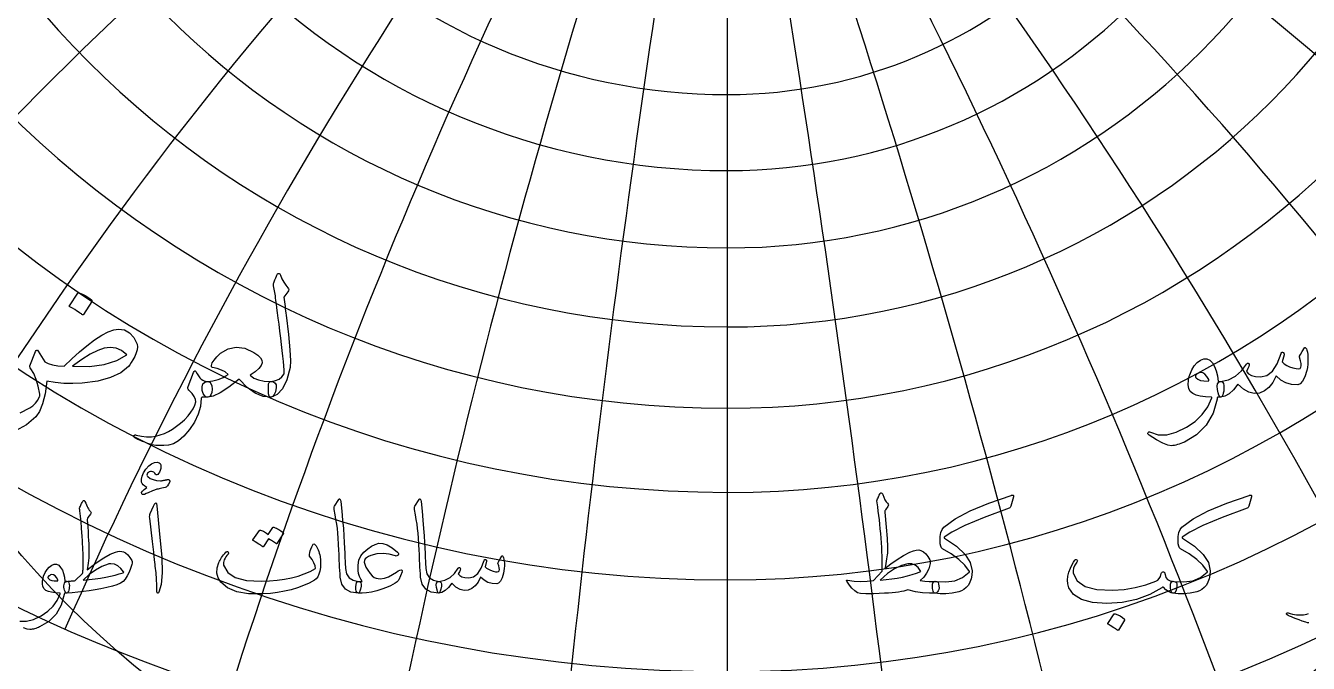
# Model space of a CAD drawing. Header units: millimetres. Extents: x -68 to 68, y -68 to 70.
# Drawn here: x -21.59 to 17.86, y -22.09 to -2.49 of the extents above; entities that cross this region are included whole.
import ezdxf

# ---------------------------------------------------------------- set-up
doc = ezdxf.new("R2010")
doc.units = ezdxf.units.MM
for name, color, linetype in [('ENGRAVE', 7, 'Continuous'), ('ENGRAVE_FINE', 8, 'Continuous'), ('TEXT', 5, 'Continuous')]:
    doc.layers.add(name, color=color, linetype=linetype)

msp = doc.modelspace()

# ---------------------------------------------------------------- linework, layer by layer
at = {"layer": 'ENGRAVE'}
msp.add_lwpolyline([(0, -67), (0, 67)], dxfattribs=at)
msp.add_lwpolyline([(0, -67), (0, 67)], dxfattribs=at)
for radius in [67, 43.8575, 28.7086]:
    msp.add_circle((0, 0), radius, dxfattribs=at)
for centre, radius, start, end in [((0, 22.5941), 44.9406, 105.29443, 270), ((0, 19.5266), 48.008, 270, 74.07838), ((0, 20.419), 39.9456, 90, 270), ((0, 17.5218), 42.8429, 270, 90), ((0, 18.6621), 35.4974, 90, 270), ((0, 15.9065), 38.253, 270, 90), ((5.4433, 20.3146), 48.6394, 269.13847, 40.24515), ((0, 25.3211), 50.6423, 149.97726, 270), ((0, 17.2293), 31.4794, 90, 270), ((0, 14.591), 34.1176, 270, 90), ((0, 16.053), 27.8045, 90, 270), ((0, 13.5111), 30.3464, 270, 90), ((0, 15.0836), 24.4058, 90, 270), ((0, 12.6196), 26.8698, 270, 90), ((0, 14.2844), 21.2307, 90, 270), ((0, 11.8818), 23.6333, 270, 90), ((0, 13.6274), 18.237, 90, 270), ((0, 11.2711), 20.5933, 270, 90), ((-7.5628, 28.2249), 52.7003, 178.82754, 260.69895), ((0, 10.7675), 17.7139, 270, 90), ((0, 10.3558), 14.9654, 270, 90), ((12.0756, 20.9155), 50.0675, 260.45783, 5.34318), ((-17.6962, 30.6508), 56.357, 209.13438, 274.6315), ((21.3597, 21.3597), 53.2536, 249.64412, 328.30813)]:
    msp.add_arc(centre, radius, start, end, dxfattribs=at)
at = {"layer": 'ENGRAVE_FINE'}
for centre, radius, start, end in [((15.4665, -75.9634), 89.0681, 100, 128.303856), ((15.4665, -75.9634), 89.0681, 100, 128.303856), ((31.9256, -75.9634), 93.3443, 110, 135.976479), ((31.9256, -75.9634), 93.3443, 110, 135.976479), ((50.6423, -75.9634), 101.2845, 120, 143.130102), ((50.6423, -75.9634), 101.2845, 120, 143.130102), ((73.6016, -75.9634), 114.5038, 130, 149.86387), ((73.6016, -75.9634), 114.5038, 130, 149.86387), ((104.5346, -75.9634), 136.4603, 140, 156.265262), ((104.5346, -75.9634), 136.4603, 140, 156.265262), ((151.9268, -75.9634), 175.43, 150, 162.412046), ((151.9268, -75.9634), 175.43, 150, 162.412046), ((240.9949, -75.9634), 256.4614, 160, 168.374352), ((240.9949, -75.9634), 256.4614, 160, 168.374352), ((497.4564, -75.9634), 505.1304, 170, 174.216712), ((497.4564, -75.9634), 505.1304, 170, 174.216712), ((-611.5215, -98.5055), 620.9552, 6.5036194, 10), ((-296.2543, -98.5055), 315.2672, 13.064756, 20), ((-186.7631, -98.5055), 215.6555, 19.742202, 30), ((-128.5041, -98.5055), 167.7502, 26.597292, 40), ((-90.4782, -98.5055), 140.7591, 33.695116, 50), ((-62.2544, -98.5055), 124.5087, 41.105625, 60), ((-39.2461, -98.5055), 114.7479, 48.904494, 70), ((-19.0129, -98.5055), 109.4912, 57.173494, 80), ((-19.0129, -98.5055), 109.4912, 57.173494, 80), ((-39.2461, -98.5055), 114.7479, 48.904494, 70), ((-62.2544, -98.5055), 124.5087, 41.105625, 60), ((-90.4782, -98.5055), 140.7591, 33.695116, 50), ((-128.5041, -98.5055), 167.7502, 26.597292, 40), ((-186.7631, -98.5055), 215.6555, 19.742202, 30), ((-296.2543, -98.5055), 315.2672, 13.064756, 20), ((-611.5215, -98.5055), 620.9552, 6.5036194, 10)]:
    msp.add_arc(centre, radius, start, end, dxfattribs=at)
at = {"layer": 'TEXT'}
for points in [[(-13.9611, -10.396), (-13.9252, -10.3092), (-13.8973, -10.2403), (-13.8773, -10.1894), (-13.8653, -10.1565), (-13.856, -10.1355), (-13.844, -10.1205), (-13.8294, -10.1116), (-13.8121, -10.1086), (-13.7925, -10.1119), (-13.7762, -10.1219), (-13.7632, -10.1385), (-13.7535, -10.1618), (-13.7093, -10.2759), (-13.6564, -10.3787), (-13.5949, -10.4702), (-13.5247, -10.5503), (-13.5051, -10.576), (-13.4994, -10.6049), (-13.5077, -10.6372), (-13.53, -10.6728), (-13.6471, -10.8378), (-13.6391, -10.9116), (-13.6311, -10.9841), (-13.6231, -11.0553), (-13.6152, -11.1252), (-13.6072, -11.1937), (-13.5992, -11.2609), (-13.5912, -11.3268), (-13.5832, -11.3913), (-13.5097, -11.9888), (-13.4648, -12.4558), (-13.4485, -12.7925), (-13.4608, -12.9987), (-13.5613, -13.373), (-13.6923, -13.6494), (-13.854, -13.8281), (-14.0463, -13.9089), (-14.0516, -13.9089), (-14.0569, -13.9089), (-14.0623, -13.9089), (-14.0676, -13.9089), (-14.0992, -13.879), (-14.1195, -13.8104), (-14.1285, -13.7033), (-14.1261, -13.5576), (-14.1211, -13.5037), (-14.1062, -13.4645), (-14.0812, -13.4398), (-14.0463, -13.4299), (-13.9112, -13.4029), (-13.7988, -13.354), (-13.709, -13.2832), (-13.6418, -13.1903), (-13.6463, -13.0789), (-13.6544, -12.9522), (-13.6662, -12.8101), (-13.6817, -12.6528), (-13.7005, -12.4808), (-13.7223, -12.2948), (-13.7471, -12.0949), (-13.7748, -11.881), (-13.8005, -11.6707), (-13.8241, -11.4818), (-13.8457, -11.3141), (-13.8653, -11.1678), (-13.8823, -11.0427), (-13.8959, -10.9389), (-13.9062, -10.8564), (-13.9132, -10.7952), (-13.9665, -10.4918), (-13.9681, -10.4619), (-13.9678, -10.4359), (-13.9655, -10.414), (-13.9611, -10.396)], [(-19.9863, -10.71), (-19.9796, -10.7034), (-19.9703, -10.6994), (-19.9583, -10.698), (-19.9437, -10.6994), (-19.8403, -10.7413), (-19.7428, -10.7925), (-19.6513, -10.8531), (-19.5658, -10.9229), (-19.5575, -10.9336), (-19.5538, -10.9442), (-19.5548, -10.9549), (-19.5605, -10.9655), (-19.8106, -11.37), (-19.82, -11.3797), (-19.8319, -11.382), (-19.8466, -11.377), (-19.8639, -11.3647), (-19.8788, -11.3541), (-19.9025, -11.3381), (-19.9347, -11.3168), (-19.9756, -11.2902), (-20.0259, -11.2582), (-20.0861, -11.221), (-20.1563, -11.1784), (-20.2365, -11.1305), (-20.2471, -11.1225), (-20.2524, -11.1145), (-20.2524, -11.1066), (-20.2471, -11.0986)], [(-18.48, -12.6049), (-18.6433, -12.4804), (-18.814, -12.4053), (-18.992, -12.3793), (-19.1773, -12.4026), (-19.3782, -12.4735), (-19.6084, -12.5902), (-19.8679, -12.7529), (-20.1566, -12.9615), (-19.6307, -12.9631), (-19.1759, -12.9043), (-18.7924, -12.7848), (-18.48, -12.6049)], [(-14.0463, -13.4299), (-13.9684, -13.4415), (-13.9159, -13.4764), (-13.8886, -13.5346), (-13.8866, -13.6161), (-13.9126, -13.7422), (-13.9478, -13.833), (-13.9924, -13.8886), (-14.0463, -13.9089), (-14.2915, -13.8866), (-14.5373, -13.7878), (-14.7838, -13.6125), (-15.031, -13.3607), (-15.3427, -13.6025), (-15.6071, -13.7745), (-15.8244, -13.8766), (-15.9944, -13.9089), (-16.0506, -13.8963), (-16.0968, -13.8583), (-16.1331, -13.7951), (-16.1594, -13.7066), (-16.167, -13.5895), (-16.1421, -13.5044), (-16.0845, -13.4511), (-15.9944, -13.4299), (-15.9124, -13.4219), (-15.8314, -13.4086), (-15.7513, -13.3899), (-15.6723, -13.366), (-15.5943, -13.3364), (-15.5173, -13.3008), (-15.4413, -13.2592), (-15.3663, -13.2116), (-15.4584, -13.1365), (-15.5699, -13.0759), (-15.7006, -13.03), (-15.8506, -12.9987), (-15.8643, -12.9931), (-15.8733, -12.9814), (-15.8776, -12.9638), (-15.8773, -12.9402), (-15.852, -12.8587), (-15.7974, -12.7685), (-15.7136, -12.6697), (-15.6005, -12.5623), (-15.3646, -12.4209), (-15.1148, -12.3693), (-14.851, -12.4076), (-14.5732, -12.5357), (-14.4555, -12.6175), (-14.3736, -12.698), (-14.3277, -12.7772), (-14.3177, -12.855), (-14.347, -12.9389), (-14.4189, -13.0307), (-14.5333, -13.1305), (-14.6903, -13.2382), (-14.5782, -13.3221), (-14.4335, -13.382), (-14.2562, -13.4179), (-14.0463, -13.4299)], [(17.7428, -12.392), (17.7545, -12.384), (17.7681, -12.3866), (17.7837, -12.3999), (17.8014, -12.4239), (17.8203, -12.4645), (17.8346, -12.5224), (17.8443, -12.5975), (17.8493, -12.69), (17.8509, -12.7951), (17.8453, -12.8976), (17.8323, -12.9974), (17.812, -13.0945), (17.7528, -13.2835), (17.6869, -13.4192), (17.6144, -13.5017), (17.5352, -13.531), (17.348, -13.52), (17.1746, -13.4711), (17.0153, -13.3843), (16.8699, -13.2595), (16.7701, -13.4561), (16.6517, -13.6095), (16.5146, -13.7196), (16.359, -13.7865), (16.1956, -13.8011), (16.0303, -13.7599), (15.863, -13.6627), (15.6936, -13.5097), (15.5566, -13.6843), (15.4222, -13.8091), (15.2904, -13.8839), (15.1614, -13.9089), (15.1354, -13.8943), (15.1108, -13.8503), (15.0875, -13.7772), (15.0656, -13.6747), (15.0576, -13.5736), (15.0709, -13.4991), (15.1055, -13.4511), (15.1614, -13.4299), (15.4069, -13.3743), (15.6218, -13.2662), (15.8061, -13.1055), (15.9598, -12.8923), (15.9681, -12.8806), (15.9771, -12.8723), (15.9867, -12.8673), (15.997, -12.8657), (16.0097, -12.867), (16.021, -12.871), (16.0309, -12.8776), (16.0396, -12.887), (16.0446, -12.9156), (16.0329, -12.9641), (16.0047, -13.0327), (15.9598, -13.1211), (16.0186, -13.1893), (16.1101, -13.2396), (16.2342, -13.2718), (16.3909, -13.2861), (16.5862, -13.2452), (16.7568, -13.1118), (16.9029, -12.886), (17.0243, -12.5676), (17.0303, -12.5513), (17.0376, -12.5397), (17.0462, -12.5327), (17.0562, -12.5303), (17.0712, -12.5317), (17.0842, -12.5357), (17.0951, -12.5423), (17.1041, -12.5516), (17.1108, -12.5649), (17.1148, -12.5782), (17.1161, -12.5916), (17.1148, -12.6049), (17.0615, -12.8284), (17.1237, -12.8836), (17.1986, -12.9322), (17.2861, -12.9741), (17.3862, -13.0094), (17.4837, -13.0323), (17.5579, -13.0373), (17.6088, -13.0243), (17.6364, -12.9934), (17.6454, -12.9462), (17.6404, -12.879), (17.6214, -12.7918), (17.5885, -12.6847), (17.5941, -12.6544), (17.6217, -12.5955), (17.6713, -12.5081), (17.7428, -12.392)], [(15.0549, -13.9674), (14.9302, -14.4056), (14.7209, -14.7725), (14.4272, -15.0682), (14.049, -15.2928), (13.9961, -15.3156), (13.9438, -15.336), (13.8923, -15.3541), (13.8414, -15.3699), (13.7915, -15.3831), (13.7429, -15.3932), (13.6957, -15.4004), (13.6498, -15.4045), (13.5353, -15.3882), (13.3836, -15.3287), (13.1947, -15.2259), (12.9685, -15.0799), (12.9442, -15.0589), (12.9299, -15.0386), (12.9256, -15.019), (12.9312, -15), (12.9439, -14.9854), (12.9605, -14.9787), (12.9811, -14.9801), (13.0057, -14.9894), (13.2409, -15.0656), (13.5047, -15.0652), (13.7971, -14.9884), (14.1181, -14.835), (14.3803, -14.657), (14.5972, -14.4478), (14.7688, -14.2073), (14.8952, -13.9355), (14.8942, -13.9259), (14.8912, -13.9182), (14.8863, -13.9126), (14.8793, -13.9089), (14.696, -13.8982), (14.54, -13.877), (14.4112, -13.845), (14.3098, -13.8024), (14.2312, -13.7366), (14.182, -13.6454), (14.1621, -13.529), (14.1714, -13.3873), (14.1744, -13.3685), (14.178, -13.3494), (14.1823, -13.3299), (14.1873, -13.3101), (14.193, -13.2896), (14.1993, -13.2682), (14.2063, -13.2457), (14.214, -13.2223), (14.2765, -13.0703), (14.3523, -12.9442), (14.4415, -12.844), (14.544, -12.7699), (14.6487, -12.7293), (14.7449, -12.7299), (14.8324, -12.7719), (14.9112, -12.855), (14.9801, -12.9708), (15.0323, -13.1052), (15.0679, -13.2582), (15.0869, -13.4299), (15.0973, -13.4297), (15.1075, -13.4292), (15.1173, -13.4284), (15.1268, -13.4272), (15.1363, -13.426), (15.1461, -13.4252), (15.1562, -13.4247), (15.1667, -13.4245), (15.2026, -13.4322), (15.2306, -13.4551), (15.2505, -13.4934), (15.2625, -13.547), (15.2675, -13.6058), (15.2665, -13.6654), (15.2595, -13.7256), (15.2465, -13.7865), (15.2296, -13.84), (15.2106, -13.8783), (15.1896, -13.9012), (15.1667, -13.9089), (15.0656, -13.9089), (15.0649, -13.9185), (15.0629, -13.9315), (15.0596, -13.9478), (15.0549, -13.9674)], [(-16.5958, -13.5789), (-16.4308, -13.1531), (-16.4125, -13.1192), (-16.3949, -13.1025), (-16.3779, -13.1032), (-16.3616, -13.1211), (-16.317, -13.1957), (-16.2738, -13.2595), (-16.2319, -13.3128), (-16.1913, -13.3553), (-16.1467, -13.3879), (-16.0981, -13.4112), (-16.0456, -13.4252), (-15.989, -13.4299), (-15.9331, -13.4445), (-15.8932, -13.4884), (-15.8693, -13.5616), (-15.8613, -13.6641), (-15.8693, -13.7672), (-15.8932, -13.8424), (-15.9331, -13.8896), (-15.989, -13.9089), (-16.0319, -13.9109), (-16.0755, -13.9116), (-16.1198, -13.9109), (-16.1647, -13.9089), (-16.1723, -13.9109), (-16.1793, -13.9169), (-16.1856, -13.9269), (-16.1913, -13.9408), (-16.2199, -14.1927), (-16.2898, -14.4372), (-16.4009, -14.6743), (-16.5532, -14.9042), (-16.7232, -15.1041), (-16.8872, -15.2515), (-17.0452, -15.3463), (-17.1973, -15.3886), (-17.3403, -15.3995), (-17.4714, -15.4005), (-17.5905, -15.3916), (-17.6976, -15.3726), (-17.75, -15.358), (-17.806, -15.3407), (-17.8657, -15.3207), (-17.9291, -15.2981), (-17.9958, -15.2721), (-18.0655, -15.2422), (-18.1382, -15.2083), (-18.2139, -15.1703), (-18.2328, -15.1617), (-18.2471, -15.1517), (-18.2568, -15.1404), (-18.2618, -15.1278), (-18.2651, -15.1108), (-18.2644, -15.0972), (-18.2598, -15.0868), (-18.2511, -15.0799), (-18.2398, -15.0735), (-18.2272, -15.0705), (-18.2132, -15.0709), (-18.1979, -15.0745), (-18.0302, -15.1085), (-17.8732, -15.1251), (-17.7269, -15.1244), (-17.5911, -15.1065), (-17.4569, -15.071), (-17.3257, -15.0233), (-17.1974, -14.9633), (-17.0722, -14.8909), (-16.9496, -14.8066), (-16.8293, -14.7106), (-16.7114, -14.603), (-16.5958, -14.4837), (-16.509, -14.375), (-16.4401, -14.2668), (-16.3892, -14.1594), (-16.3563, -14.0526), (-16.3659, -13.9781), (-16.4055, -13.8929), (-16.4751, -13.7971), (-16.5745, -13.6907), (-16.5918, -13.6677), (-16.6011, -13.6414), (-16.6025, -13.6118), (-16.5958, -13.5789)], [(14.7994, -13.3713), (14.7435, -13.2738), (14.6823, -13.205), (14.6158, -13.1647), (14.544, -13.1531), (14.501, -13.1644), (14.4628, -13.1824), (14.4292, -13.207), (14.4002, -13.2382), (14.3909, -13.2549), (14.3896, -13.2728), (14.3962, -13.2921), (14.4109, -13.3128), (14.4658, -13.361), (14.5453, -13.3939), (14.6494, -13.4116), (14.7781, -13.4139), (14.7915, -13.4112), (14.7994, -13.4032), (14.8021, -13.3899), (14.7994, -13.3713)], [(-17.2997, -16.6899), (-17.3517, -16.6997), (-17.4, -16.7089), (-17.4446, -16.7176), (-17.4853, -16.7259), (-17.5221, -16.7339), (-17.5547, -16.7418), (-17.583, -16.7498), (-17.6071, -16.7578), (-17.6315, -16.7669), (-17.661, -16.7783), (-17.6954, -16.7919), (-17.7348, -16.8077), (-17.7792, -16.826), (-17.8286, -16.8471), (-17.883, -16.8709), (-17.9424, -16.8975), (-17.9666, -16.9055), (-17.9873, -16.9055), (-18.0045, -16.8975), (-18.0183, -16.8816), (-18.0265, -16.8424), (-18.0033, -16.7967), (-17.9487, -16.7446), (-17.8626, -16.6859), (-17.9284, -16.6485), (-17.9783, -16.6081), (-18.0123, -16.5647), (-18.0302, -16.5183), (-18.0337, -16.4307), (-18.0123, -16.3357), (-17.9659, -16.2331), (-17.8945, -16.1231), (-17.8094, -16.0245), (-17.7219, -15.9564), (-17.6318, -15.9187), (-17.5392, -15.9115), (-17.4876, -15.9245), (-17.4524, -15.9514), (-17.4337, -15.9923), (-17.4315, -16.0472), (-17.4404, -16.1066), (-17.4554, -16.161), (-17.4764, -16.2104), (-17.5033, -16.2548), (-17.5303, -16.286), (-17.5552, -16.2997), (-17.5782, -16.296), (-17.5991, -16.2748), (-17.6231, -16.2431), (-17.651, -16.2199), (-17.6829, -16.2052), (-17.7189, -16.1989), (-17.7565, -16.1989), (-17.7897, -16.2069), (-17.8184, -16.2229), (-17.8426, -16.2468), (-17.8603, -16.2758), (-17.8656, -16.3027), (-17.8583, -16.3277), (-17.8386, -16.3506), (-17.7648, -16.4053), (-17.675, -16.4454), (-17.5692, -16.4711), (-17.4474, -16.4824), (-17.4368, -16.482), (-17.425, -16.4809), (-17.4119, -16.479), (-17.3975, -16.4764), (-17.3819, -16.4733), (-17.3651, -16.4699), (-17.347, -16.4663), (-17.3277, -16.4624), (-17.3067, -16.4585), (-17.2877, -16.4549), (-17.2708, -16.4515), (-17.2558, -16.4484), (-17.2426, -16.4458), (-17.2309, -16.4439), (-17.2206, -16.4428), (-17.2119, -16.4424), (-17.1954, -16.4442), (-17.182, -16.4494), (-17.1715, -16.4582), (-17.164, -16.4704), (-17.1593, -16.4821), (-17.157, -16.4933), (-17.1573, -16.5041), (-17.16, -16.5143), (-17.1987, -16.5866), (-17.2348, -16.64), (-17.2685, -16.6745), (-17.2997, -16.6899)], [(5.5395, -19.8356), (5.4846, -19.8545), (5.4197, -19.8715), (5.3449, -19.8865), (5.26, -19.8995), (5.1652, -19.9109), (5.0604, -19.9214), (4.9457, -19.9309), (4.8209, -19.9394), (4.4986, -19.9533), (4.2541, -19.9553), (4.0874, -19.9454), (3.9986, -19.9234), (3.909, -19.8623), (3.8239, -19.7827), (3.7434, -19.6846), (3.6673, -19.5681), (3.6595, -19.5494), (3.6603, -19.5372), (3.6695, -19.5314), (3.6872, -19.5322), (3.8955, -19.5616), (4.0974, -19.5741), (4.2927, -19.5696), (4.4816, -19.5482), (4.7491, -19.2607), (4.7539, -19.1859), (4.7566, -19.1011), (4.7569, -19.0063), (4.7551, -18.9015), (4.7512, -18.7872), (4.7456, -18.664), (4.7382, -18.5317), (4.7291, -18.3905), (4.7186, -18.2439), (4.7072, -18.0996), (4.6947, -17.9575), (4.6812, -17.8177), (4.6667, -17.6803), (4.6513, -17.5457), (4.6348, -17.4139), (4.6173, -17.2847), (4.5894, -17.0971), (4.6015, -17.0639), (4.6138, -17.0322), (4.6264, -17.0021), (4.6393, -16.9734), (4.6521, -16.9462), (4.6647, -16.9205), (4.6771, -16.8963), (4.6892, -16.8736), (4.6959, -16.8648), (4.7042, -16.8586), (4.7139, -16.8549), (4.7251, -16.8536), (4.7383, -16.8566), (4.7501, -16.8656), (4.7603, -16.8806), (4.769, -16.9015), (4.8022, -16.9873), (4.8379, -17.0612), (4.8761, -17.1231), (4.9167, -17.173), (4.9354, -17.1972), (4.9437, -17.2219), (4.9414, -17.2471), (4.9287, -17.2728), (4.8529, -17.3726), (4.8411, -17.3893), (4.8339, -17.4075), (4.8312, -17.4272), (4.8329, -17.4484), (4.8741, -17.9055), (4.9018, -18.2588), (4.916, -18.5083), (4.9167, -18.654), (4.9136, -18.7024), (4.9083, -18.7558), (4.9006, -18.8141), (4.8908, -18.8775), (4.8792, -18.9459), (4.8663, -19.0192), (4.8522, -19.0976), (4.8369, -19.1809), (5.0243, -19.0297), (5.2151, -18.8955), (5.4095, -18.7782), (5.6073, -18.6779), (5.7121, -18.6353), (5.8029, -18.6111), (5.8798, -18.6053), (5.9427, -18.618), (6.0227, -18.66), (6.0954, -18.7218), (6.1605, -18.8037), (6.2181, -18.9055), (6.2261, -18.9292), (6.2301, -18.9564), (6.2301, -18.987), (6.2261, -19.0212), (6.1847, -19.1824), (6.1203, -19.3226), (6.033, -19.4419), (5.9227, -19.5402), (6.0699, -19.5631), (6.2001, -19.5761), (6.3134, -19.5791), (6.4097, -19.5721), (6.4354, -19.5736), (6.4566, -19.5861), (6.4733, -19.6095), (6.4856, -19.644), (6.4985, -19.7146), (6.5015, -19.7747), (6.4945, -19.8244), (6.4776, -19.8635), (6.4569, -19.8932), (6.4387, -19.9144), (6.4229, -19.9272), (6.4097, -19.9314), (6.2086, -19.9374), (5.9966, -19.9234), (5.7735, -19.8895), (5.5395, -19.8356)], [(6.4057, -19.5721), (6.7139, -19.5906), (6.9876, -19.5502), (7.2268, -19.4509), (7.4317, -19.2927), (7.4366, -19.2864), (7.4396, -19.2797), (7.4406, -19.2725), (7.4396, -19.2647), (7.2947, -19.0734), (7.1073, -18.8945), (6.8775, -18.7281), (6.6053, -18.5741), (6.5754, -18.5452), (6.5534, -18.4943), (6.5395, -18.4214), (6.5335, -18.3266), (6.5365, -18.1882), (6.5574, -18.0721), (6.5963, -17.9786), (6.6532, -17.9075), (6.9968, -17.6547), (7.4566, -17.4075), (8.0327, -17.1657), (8.725, -16.9295), (8.7328, -16.926), (8.74, -16.9235), (8.7467, -16.922), (8.753, -16.9215), (8.7587, -16.9215), (8.764, -16.9215), (8.7687, -16.9215), (8.7729, -16.9215), (8.7834, -16.923), (8.7909, -16.9275), (8.7954, -16.9349), (8.7969, -16.9454), (8.7968, -16.9475), (8.7964, -16.9499), (8.7958, -16.9525), (8.7949, -16.9554), (8.7938, -16.9588), (8.7924, -16.9629), (8.7908, -16.9678), (8.7889, -16.9734), (8.7131, -17.2568), (8.7036, -17.282), (8.6911, -17.3017), (8.6756, -17.3159), (8.6572, -17.3247), (7.889, -17.6108), (7.3009, -17.8546), (6.893, -18.0559), (6.6652, -18.2149), (6.6597, -18.2226), (6.6592, -18.2298), (6.6637, -18.2366), (6.6732, -18.2428), (7.0419, -18.494), (7.3059, -18.7448), (7.4651, -18.995), (7.5195, -19.2448), (7.5122, -19.3785), (7.4905, -19.4963), (7.4544, -19.5981), (7.4037, -19.6839), (7.3388, -19.7597), (7.268, -19.8196), (7.1911, -19.8635), (7.1083, -19.8915), (6.9052, -19.9331), (6.7151, -19.9543), (6.538, -19.9551), (6.3738, -19.9354), (6.3503, -19.9247), (6.3319, -19.9044), (6.3184, -19.8748), (6.3099, -19.8356), (6.3047, -19.7907), (6.3009, -19.7518), (6.2987, -19.7188), (6.2979, -19.6919), (6.3004, -19.6537), (6.3079, -19.623), (6.3204, -19.5998), (6.3379, -19.5841), (6.3511, -19.5759), (6.3668, -19.5711), (6.385, -19.5699), (6.4057, -19.5721)], [(13.7269, -19.5721), (14.0351, -19.5906), (14.3088, -19.5502), (14.548, -19.4509), (14.7529, -19.2927), (14.7579, -19.2864), (14.7608, -19.2797), (14.7618, -19.2725), (14.7608, -19.2647), (14.6159, -19.0734), (14.4285, -18.8945), (14.1987, -18.7281), (13.9265, -18.5741), (13.8966, -18.5452), (13.8746, -18.4943), (13.8607, -18.4214), (13.8547, -18.3266), (13.8577, -18.1882), (13.8786, -18.0721), (13.9176, -17.9786), (13.9744, -17.9075), (14.318, -17.6547), (14.7778, -17.4075), (15.3539, -17.1657), (16.0463, -16.9295), (16.054, -16.926), (16.0612, -16.9235), (16.068, -16.922), (16.0742, -16.9215), (16.0799, -16.9215), (16.0852, -16.9215), (16.0899, -16.9215), (16.0942, -16.9215), (16.1046, -16.923), (16.1121, -16.9275), (16.1166, -16.9349), (16.1181, -16.9454), (16.118, -16.9475), (16.1176, -16.9499), (16.117, -16.9525), (16.1161, -16.9554), (16.115, -16.9588), (16.1136, -16.9629), (16.112, -16.9678), (16.1101, -16.9734), (16.0343, -17.2568), (16.0248, -17.282), (16.0123, -17.3017), (15.9968, -17.3159), (15.9784, -17.3247), (15.2102, -17.6108), (14.6221, -17.8546), (14.2142, -18.0559), (13.9864, -18.2149), (13.9809, -18.2226), (13.9804, -18.2298), (13.9849, -18.2366), (13.9944, -18.2428), (14.3632, -18.494), (14.6271, -18.7448), (14.7863, -18.995), (14.8407, -19.2448), (14.8335, -19.3785), (14.8117, -19.4963), (14.7756, -19.5981), (14.7249, -19.6839), (14.6601, -19.7597), (14.5892, -19.8196), (14.5123, -19.8635), (14.4295, -19.8915), (14.2264, -19.9331), (14.0363, -19.9543), (13.8592, -19.9551), (13.695, -19.9354), (13.6715, -19.9247), (13.6531, -19.9044), (13.6396, -19.8748), (13.6311, -19.8356), (13.6259, -19.7907), (13.6221, -19.7518), (13.6199, -19.7188), (13.6192, -19.6919), (13.6216, -19.6537), (13.6291, -19.623), (13.6416, -19.5998), (13.6591, -19.5841), (13.6723, -19.5759), (13.688, -19.5711), (13.7062, -19.5699), (13.7269, -19.5721)], [(-19.8306, -17.1051), (-19.8211, -17.0949), (-19.8126, -17.0881), (-19.8052, -17.0849), (-19.7987, -17.0851), (-19.7909, -17.0886), (-19.7837, -17.0951), (-19.777, -17.1046), (-19.7707, -17.1171), (-19.7454, -17.171), (-19.7213, -17.2209), (-19.6985, -17.2668), (-19.6769, -17.3087), (-19.6563, -17.3461), (-19.6365, -17.3785), (-19.6174, -17.406), (-19.5991, -17.4284), (-19.5856, -17.4469), (-19.5811, -17.4664), (-19.5856, -17.4868), (-19.5991, -17.5083), (-19.6789, -17.6081), (-19.6891, -17.6253), (-19.6959, -17.645), (-19.6991, -17.6672), (-19.6989, -17.6919), (-19.6859, -17.8803), (-19.6749, -18.0462), (-19.6659, -18.1897), (-19.659, -18.3107), (-19.6537, -18.4095), (-19.65, -18.4863), (-19.6477, -18.5412), (-19.647, -18.5741), (-19.6478, -18.6714), (-19.6505, -18.7638), (-19.6548, -18.8511), (-19.6609, -18.9334), (-19.6686, -19.0108), (-19.6774, -19.0831), (-19.6875, -19.1505), (-19.6989, -19.2128), (-19.4277, -19.0053), (-19.1929, -18.8456), (-18.9945, -18.7338), (-18.8326, -18.6699), (-18.7605, -18.653), (-18.6959, -18.646), (-18.6388, -18.649), (-18.5891, -18.662), (-18.519, -18.6984), (-18.4524, -18.7558), (-18.3893, -18.8341), (-18.3296, -18.9334), (-18.3204, -18.9571), (-18.3167, -18.9843), (-18.3184, -19.015), (-18.3256, -19.0492), (-18.3653, -19.1719), (-18.4125, -19.2887), (-18.4671, -19.3995), (-18.5292, -19.5043), (-18.5896, -19.5716), (-18.6749, -19.63), (-18.7852, -19.6794), (-18.9204, -19.7198), (-19.1015, -19.7599), (-19.2812, -19.7962), (-19.4597, -19.8287), (-19.637, -19.8575), (-19.8128, -19.8824), (-19.9868, -19.9029), (-20.1591, -19.9193), (-20.3296, -19.9314), (-20.3488, -19.9259), (-20.3665, -19.9094), (-20.3827, -19.882), (-20.3975, -19.8436), (-20.4104, -19.7964), (-20.4174, -19.7508), (-20.4184, -19.7066), (-20.4134, -19.6639), (-20.4022, -19.6268), (-20.3845, -19.5991), (-20.3603, -19.5809), (-20.3296, -19.5721), (-20.2888, -19.5699), (-20.2503, -19.5671), (-20.214, -19.5639), (-20.1799, -19.5601), (-20.1481, -19.5564), (-20.1185, -19.5532), (-20.0912, -19.5504), (-20.0661, -19.5482), (-19.8426, -19.3326), (-19.8406, -19.3232), (-19.8386, -19.3111), (-19.8366, -19.2963), (-19.8346, -19.2787), (-19.8326, -19.2584), (-19.8306, -19.2353), (-19.8286, -19.2095), (-19.8266, -19.1809), (-19.8249, -19.1498), (-19.8236, -19.1165), (-19.8229, -19.081), (-19.8226, -19.0432), (-19.8226, -19.0034), (-19.8226, -18.9619), (-19.8226, -18.9186), (-19.8226, -18.8735), (-19.8231, -18.8226), (-19.8246, -18.7618), (-19.8271, -18.6909), (-19.8306, -18.6101), (-19.8351, -18.5197), (-19.8406, -18.4204), (-19.8471, -18.3122), (-19.8546, -18.1949), (-19.8718, -17.9347), (-19.8875, -17.7288), (-19.9017, -17.5774), (-19.9144, -17.4803), (-19.9247, -17.418), (-19.9314, -17.3706), (-19.9346, -17.3381), (-19.9344, -17.3207), (-19.9223, -17.2877), (-19.9099, -17.2568), (-19.8973, -17.2279), (-19.8845, -17.2009), (-19.8714, -17.1755), (-19.858, -17.151), (-19.8445, -17.1276), (-19.8306, -17.1051)], [(-17.663, -17.2568), (-17.6248, -17.1829), (-17.5941, -17.157), (-17.5709, -17.179), (-17.5552, -17.2488), (-17.4634, -18.2268), (-17.4087, -18.8271), (-17.3965, -19.3067), (-17.4267, -19.6654), (-17.4993, -19.9034), (-17.5125, -19.9229), (-17.5243, -19.9334), (-17.5345, -19.9349), (-17.5432, -19.9274), (-17.5502, -19.9157), (-17.5552, -19.9005), (-17.5582, -19.8817), (-17.5592, -19.8595), (-17.5592, -19.6866), (-17.5672, -19.5033), (-17.5831, -19.3094), (-17.6071, -19.1051), (-17.6123, -19.0517), (-17.6281, -18.9075), (-17.6543, -18.6724), (-17.6909, -18.3466), (-17.7788, -17.6241), (-17.7807, -17.5856), (-17.7788, -17.5502), (-17.7728, -17.5178), (-17.7628, -17.4883)], [(-11.9625, -17.0572), (-11.9548, -17.0452), (-11.9475, -17.0372), (-11.9408, -17.0332), (-11.9346, -17.0332), (-11.9251, -17.0385), (-11.9166, -17.0542), (-11.9091, -17.0804), (-11.9026, -17.1171), (-11.8697, -17.4152), (-11.8427, -17.6909), (-11.8218, -17.9442), (-11.8068, -18.1749), (-11.7972, -18.3723), (-11.7884, -18.5492), (-11.7802, -18.7056), (-11.7729, -18.8416), (-11.7665, -18.9571), (-11.7614, -19.0522), (-11.7575, -19.1268), (-11.7549, -19.1809), (-11.7195, -19.3431), (-11.6411, -19.4623), (-11.5199, -19.5387), (-11.3557, -19.5721), (-11.3101, -19.5841), (-11.2809, -19.612), (-11.2682, -19.6559), (-11.2719, -19.7158), (-11.2906, -19.8101), (-11.3108, -19.8775), (-11.3325, -19.9179), (-11.3557, -19.9314), (-11.5868, -19.901), (-11.7569, -19.8096), (-11.8662, -19.6574), (-11.9146, -19.4444), (-11.9222, -19.3425), (-11.9291, -19.2403), (-11.9352, -19.1379), (-11.9405, -19.0352), (-11.9454, -18.9323), (-11.95, -18.8291), (-11.9544, -18.7257), (-11.9585, -18.622), (-11.966, -18.4243), (-11.9765, -18.2463), (-11.9899, -18.088), (-12.0064, -17.9494), (-12.0259, -17.8163), (-12.0483, -17.6745), (-12.0738, -17.5239), (-12.1022, -17.3646), (-12.106, -17.3359), (-12.1052, -17.3097), (-12.1, -17.286), (-12.0902, -17.2648)], [(-9.4915, -17.0572), (-9.4838, -17.0452), (-9.4765, -17.0372), (-9.4698, -17.0332), (-9.4635, -17.0332), (-9.4541, -17.0385), (-9.4456, -17.0542), (-9.4381, -17.0804), (-9.4316, -17.1171), (-9.3987, -17.4152), (-9.3717, -17.6909), (-9.3508, -17.9442), (-9.3358, -18.1749), (-9.3262, -18.3723), (-9.3173, -18.5492), (-9.3092, -18.7056), (-9.3019, -18.8416), (-9.2955, -18.9571), (-9.2904, -19.0522), (-9.2865, -19.1268), (-9.2839, -19.1809), (-9.2485, -19.3431), (-9.1701, -19.4623), (-9.0489, -19.5387), (-8.8847, -19.5721), (-8.8391, -19.5841), (-8.8099, -19.612), (-8.7971, -19.6559), (-8.8009, -19.7158), (-8.8196, -19.8101), (-8.8398, -19.8775), (-8.8615, -19.9179), (-8.8847, -19.9314), (-9.1158, -19.901), (-9.2859, -19.8096), (-9.3952, -19.6574), (-9.4436, -19.4444), (-9.4512, -19.3425), (-9.4581, -19.2403), (-9.4642, -19.1379), (-9.4695, -19.0352), (-9.4744, -18.9323), (-9.479, -18.8291), (-9.4834, -18.7257), (-9.4875, -18.622), (-9.495, -18.4243), (-9.5055, -18.2463), (-9.5189, -18.088), (-9.5354, -17.9494), (-9.5549, -17.8163), (-9.5773, -17.6745), (-9.6028, -17.5239), (-9.6312, -17.3646), (-9.635, -17.3359), (-9.6342, -17.3097), (-9.629, -17.286), (-9.6192, -17.2648)], [(-13.9904, -17.9155), (-13.9854, -17.9105), (-13.9784, -17.9075), (-13.9694, -17.9065), (-13.9585, -17.9075), (-13.9192, -17.9222), (-13.8811, -17.9384), (-13.8443, -17.9561), (-13.8088, -17.9753), (-13.7742, -17.9963), (-13.7404, -18.0193), (-13.7074, -18.0442), (-13.675, -18.0711), (-13.6688, -18.0794), (-13.6661, -18.0881), (-13.6668, -18.0973), (-13.671, -18.1071), (-13.8627, -18.4105), (-13.8679, -18.4145), (-13.8756, -18.4145), (-13.8859, -18.4105), (-13.8986, -18.4025), (-13.9073, -18.3951), (-13.9215, -18.385), (-13.9413, -18.3722), (-13.9665, -18.3566), (-13.9974, -18.338), (-14.0343, -18.3162), (-14.0772, -18.2911), (-14.1261, -18.2628), (-14.2778, -18.4983), (-14.2848, -18.5055), (-14.2938, -18.5073), (-14.3048, -18.5035), (-14.3177, -18.4943), (-14.329, -18.4863), (-14.3467, -18.4743), (-14.3709, -18.4584), (-14.4016, -18.4384), (-14.4392, -18.4145), (-14.4844, -18.3865), (-14.537, -18.3546), (-14.5972, -18.3186), (-14.6034, -18.3127), (-14.6062, -18.3067), (-14.6054, -18.3007), (-14.6012, -18.2947), (-14.4056, -18.0033), (-14.4006, -17.9983), (-14.3936, -17.9953), (-14.3846, -17.9943), (-14.3736, -17.9953), (-14.3402, -18.0062), (-14.3078, -18.0188), (-14.2763, -18.0331), (-14.2459, -18.0492), (-14.2164, -18.0668), (-14.188, -18.0856), (-14.1606, -18.1057), (-14.1341, -18.127)], [(-12.689, -18.4464), (-12.6622, -18.4801), (-12.6376, -18.5172), (-12.6153, -18.5579), (-12.5952, -18.6021), (-12.5774, -18.6495), (-12.5618, -18.6999), (-12.5484, -18.7533), (-12.5373, -18.8097), (-12.5229, -18.9229), (-12.5194, -19.0352), (-12.5269, -19.1465), (-12.5453, -19.2568), (-12.5733, -19.3551), (-12.6092, -19.4344), (-12.6531, -19.4948), (-12.705, -19.5362), (-12.8697, -19.6233), (-13.0443, -19.7009), (-13.2289, -19.769), (-13.4235, -19.8276), (-13.6281, -19.8763), (-13.8427, -19.9144), (-14.0672, -19.9421), (-14.3018, -19.9593), (-14.7414, -19.9548), (-15.1022, -19.8935), (-15.3841, -19.7752), (-15.5872, -19.6001), (-15.6705, -19.4631), (-15.7089, -19.3156), (-15.7024, -19.1577), (-15.651, -18.9893), (-15.6337, -18.953), (-15.6136, -18.9159), (-15.5908, -18.8781), (-15.5652, -18.8396), (-15.5369, -18.8003), (-15.5058, -18.7603), (-15.472, -18.7195), (-15.4355, -18.6779), (-15.4233, -18.6662), (-15.4105, -18.659), (-15.3973, -18.6562), (-15.3836, -18.658), (-15.3744, -18.6615), (-15.3666, -18.6679), (-15.3604, -18.6774), (-15.3556, -18.6899), (-15.3534, -18.7016), (-15.3546, -18.7129), (-15.3594, -18.7236), (-15.3676, -18.7338), (-15.4018, -18.7745), (-15.4325, -18.8166), (-15.4597, -18.8603), (-15.4834, -18.9055), (-15.4996, -18.9486), (-15.5083, -18.9903), (-15.5096, -19.0305), (-15.5033, -19.0691), (-15.3786, -19.2949), (-15.1441, -19.4534), (-14.7998, -19.5444), (-14.3457, -19.5681), (-14.0961, -19.5585), (-13.8582, -19.5377), (-13.632, -19.5056), (-13.4176, -19.4623), (-13.2146, -19.4078), (-13.0229, -19.3421), (-12.8423, -19.2651), (-12.6731, -19.1769), (-12.6895, -19.0946), (-12.727, -19.0033), (-12.7853, -18.903), (-12.8647, -18.7937), (-12.8672, -18.7832), (-12.8667, -18.7638), (-12.8632, -18.7353), (-12.8567, -18.6979), (-12.8549, -18.6941), (-12.8537, -18.6909), (-12.853, -18.6882), (-12.8527, -18.6859), (-12.8397, -18.635), (-12.8208, -18.5781), (-12.7958, -18.5153), (-12.7649, -18.4464), (-12.7512, -18.4254), (-12.7339, -18.4184), (-12.7132, -18.4254), (-12.689, -18.4464)], [(-10.0104, -19.2807), (-10.1182, -19.5202), (-10.1319, -19.5439), (-10.1452, -19.5631), (-10.1579, -19.5779), (-10.1701, -19.5881), (-10.2322, -19.6306), (-10.2989, -19.6704), (-10.37, -19.7075), (-10.4456, -19.7418), (-10.5254, -19.7738), (-10.6092, -19.8041), (-10.6971, -19.8327), (-10.7889, -19.8595), (-10.9605, -19.9015), (-11.1122, -19.9274), (-11.244, -19.9374), (-11.3557, -19.9314), (-11.3984, -19.9119), (-11.4266, -19.8735), (-11.4403, -19.8161), (-11.4396, -19.7398), (-11.4293, -19.6709), (-11.4146, -19.62), (-11.3954, -19.5871), (-11.3717, -19.5721), (-11.3677, -19.5721), (-11.3637, -19.5721), (-11.3597, -19.5721), (-11.3557, -19.5721), (-11.326, -19.5751), (-11.2968, -19.5761), (-11.2682, -19.5751), (-11.24, -19.5721), (-11.2884, -19.5005), (-11.3258, -19.4214), (-11.3522, -19.3348), (-11.3677, -19.2408), (-11.3699, -19.0724), (-11.3408, -18.9224), (-11.2801, -18.7909), (-11.1881, -18.6779), (-11.0696, -18.5724), (-10.9535, -18.4913), (-10.84, -18.4347), (-10.729, -18.4025), (-10.6092, -18.4027), (-10.4735, -18.4474), (-10.3218, -18.5365), (-10.1542, -18.6699), (-10.1352, -18.6906), (-10.1262, -18.7129), (-10.1272, -18.7366), (-10.1382, -18.7618), (-10.1539, -18.7812), (-10.1731, -18.7917), (-10.1958, -18.7932), (-10.222, -18.7857), (-10.4099, -18.7313), (-10.5983, -18.7119), (-10.7871, -18.7273), (-10.9765, -18.7777), (-11.0516, -18.8094), (-11.1092, -18.8446), (-11.1494, -18.8833), (-11.1721, -18.9254), (-11.1776, -18.9788), (-11.1621, -19.0472), (-11.1257, -19.1305), (-11.0683, -19.2288), (-10.9984, -19.3281), (-10.9326, -19.4025), (-10.8707, -19.4519), (-10.8128, -19.4763), (-10.6868, -19.4888), (-10.5603, -19.4743), (-10.4333, -19.4329), (-10.3058, -19.3645), (-10.1901, -19.2847), (-10.1302, -19.2468), (-10.0823, -19.2248), (-10.0464, -19.2188), (-10.0224, -19.2288), (-10.0127, -19.241), (-10.0074, -19.2538), (-10.0067, -19.267), (-10.0104, -19.2807)], [(-6.9486, -18.7937), (-6.9399, -18.7877), (-6.9297, -18.7897), (-6.9179, -18.7997), (-6.9047, -18.8176), (-6.8905, -18.8481), (-6.8798, -18.8915), (-6.8725, -18.9479), (-6.8688, -19.0172), (-6.8675, -19.0961), (-6.8718, -19.1729), (-6.8815, -19.2478), (-6.8967, -19.3206), (-6.9411, -19.4623), (-6.9905, -19.5641), (-7.0449, -19.626), (-7.1043, -19.648), (-7.2448, -19.6397), (-7.3748, -19.6031), (-7.4943, -19.5379), (-7.6033, -19.4444), (-7.6782, -19.5918), (-7.767, -19.7068), (-7.8698, -19.7894), (-7.9865, -19.8396), (-8.109, -19.8506), (-8.233, -19.8196), (-8.3585, -19.7468), (-8.4855, -19.632), (-8.5883, -19.763), (-8.6891, -19.8565), (-8.7879, -19.9127), (-8.8847, -19.9314), (-8.9042, -19.9204), (-8.9226, -19.8875), (-8.9401, -19.8326), (-8.9566, -19.7557), (-8.9626, -19.6799), (-8.9526, -19.624), (-8.9266, -19.5881), (-8.8847, -19.5721), (-8.7006, -19.5305), (-8.5394, -19.4494), (-8.4012, -19.3289), (-8.2859, -19.1689), (-8.2797, -19.1602), (-8.273, -19.154), (-8.2657, -19.1502), (-8.258, -19.149), (-8.2485, -19.15), (-8.24, -19.153), (-8.2325, -19.158), (-8.226, -19.1649), (-8.2223, -19.1864), (-8.231, -19.2228), (-8.2522, -19.2742), (-8.2859, -19.3406), (-8.2418, -19.3917), (-8.1732, -19.4294), (-8.0801, -19.4536), (-7.9626, -19.4643), (-7.8161, -19.4336), (-7.6881, -19.3336), (-7.5786, -19.1642), (-7.4875, -18.9254), (-7.483, -18.9132), (-7.4776, -18.9045), (-7.4711, -18.8992), (-7.4636, -18.8975), (-7.4524, -18.8985), (-7.4426, -18.9015), (-7.4344, -18.9065), (-7.4277, -18.9134), (-7.4227, -18.9234), (-7.4197, -18.9334), (-7.4187, -18.9434), (-7.4197, -18.9534), (-7.4596, -19.121), (-7.4129, -19.1624), (-7.3568, -19.1989), (-7.2912, -19.2303), (-7.2161, -19.2568), (-7.143, -19.274), (-7.0873, -19.2777), (-7.0492, -19.268), (-7.0285, -19.2448), (-7.0217, -19.2094), (-7.0255, -19.159), (-7.0397, -19.0936), (-7.0644, -19.0132), (-7.0602, -18.9905), (-7.0394, -18.9464), (-7.0023, -18.8808), (-6.9486, -18.7937)], [(10.6811, -18.9174), (10.6953, -18.902), (10.71, -18.8955), (10.7252, -18.898), (10.741, -18.9095), (10.7529, -18.9244), (10.7569, -18.9414), (10.7529, -18.9604), (10.741, -18.9813), (10.6801, -19.0756), (10.6412, -19.1629), (10.6242, -19.2433), (10.6292, -19.3166), (10.7542, -19.5576), (10.9974, -19.7258), (11.359, -19.8211), (11.8388, -19.8436), (12.1948, -19.8174), (12.5363, -19.7627), (12.8634, -19.6797), (13.176, -19.5681), (13.2312, -19.5354), (13.2768, -19.4853), (13.313, -19.4177), (13.3397, -19.3326), (13.3487, -19.3084), (13.3637, -19.2917), (13.3846, -19.2825), (13.4116, -19.2807), (13.4308, -19.2889), (13.4445, -19.3057), (13.4527, -19.3309), (13.4555, -19.3645), (13.4742, -19.4479), (13.5263, -19.5102), (13.6119, -19.5517), (13.7309, -19.5721), (13.7738, -19.5816), (13.8028, -19.606), (13.8178, -19.6455), (13.8187, -19.6999), (13.8043, -19.8012), (13.7848, -19.8735), (13.7604, -19.9169), (13.7309, -19.9314), (13.6434, -19.9199), (13.5603, -19.8855), (13.4817, -19.8281), (13.4076, -19.7478), (13.4013, -19.7445), (13.3906, -19.7468), (13.3754, -19.7545), (13.3557, -19.7677), (12.9834, -19.9773), (12.5773, -20.127), (12.1371, -20.2168), (11.6631, -20.2468), (11.225, -20.2168), (10.8847, -20.127), (10.6422, -19.9773), (10.4975, -19.7677), (10.4645, -19.6507), (10.4535, -19.5312), (10.4645, -19.4092), (10.4975, -19.2847), (10.5419, -19.1689), (10.5873, -19.0691), (10.6337, -18.9853), (10.6811, -18.9174)], [(-18.9723, -19.0292), (-18.9925, -19.03), (-19.0133, -19.0322), (-19.0345, -19.036), (-19.0562, -19.0412), (-19.2523, -19.1183), (-19.4454, -19.2258), (-19.6355, -19.3638), (-19.8226, -19.5322), (-19.6357, -19.5147), (-19.4584, -19.4943), (-19.2904, -19.4708), (-19.132, -19.4444), (-18.9831, -19.4147), (-18.8436, -19.3815), (-18.7136, -19.3448), (-18.5931, -19.3047), (-18.5819, -19.2999), (-18.5761, -19.2937), (-18.5759, -19.2859), (-18.5811, -19.2767), (-18.667, -19.1714), (-18.7608, -19.0951), (-18.8626, -19.0477), (-18.9723, -19.0292)], [(5.5435, -19.0332), (5.3451, -19.0824), (5.1373, -19.1819), (4.92, -19.3319), (4.6932, -19.5322), (4.8752, -19.5175), (5.05, -19.4973), (5.2175, -19.4716), (5.3778, -19.4404), (5.5306, -19.404), (5.6757, -19.3625), (5.813, -19.3161), (5.9427, -19.2647), (5.8608, -19.15), (5.767, -19.0731), (5.6612, -19.0342), (5.5435, -19.0332)], [(-20.601, -19.5282), (-20.643, -19.4551), (-20.6889, -19.4035), (-20.7388, -19.3733), (-20.7927, -19.3645), (-20.8248, -19.373), (-20.8535, -19.3865), (-20.8787, -19.405), (-20.9004, -19.4284), (-20.9074, -19.4409), (-20.9084, -19.4544), (-20.9034, -19.4688), (-20.8925, -19.4843), (-20.8513, -19.5205), (-20.7917, -19.5452), (-20.7136, -19.5584), (-20.617, -19.5601), (-20.607, -19.5581), (-20.601, -19.5522), (-20.5991, -19.5422), (-20.601, -19.5282)], [(11.8906, -20.5741), (11.8956, -20.5691), (11.9026, -20.5661), (11.9116, -20.5651), (11.9226, -20.5661), (12.0002, -20.5975), (12.0733, -20.636), (12.1419, -20.6814), (12.206, -20.7338), (12.2122, -20.7418), (12.215, -20.7497), (12.2142, -20.7577), (12.21, -20.7657), (12.0224, -21.0691), (12.0154, -21.0763), (12.0064, -21.0781), (11.9954, -21.0743), (11.9825, -21.0651), (11.9712, -21.0571), (11.9535, -21.0451), (11.9293, -21.0292), (11.8986, -21.0092), (11.861, -20.9853), (11.8158, -20.9573), (11.7632, -20.9254), (11.703, -20.8895), (11.695, -20.8835), (11.691, -20.8775), (11.691, -20.8715), (11.695, -20.8655)]]:
    msp.add_lwpolyline(points, close=True, dxfattribs=at)
for points in [[(-21.766, -14.3962), (-21.4606, -14.2389), (-21.3685, -14.1734), (-21.289, -14.0939), (-21.2221, -14.0004), (-21.1679, -13.8929), (-21.1616, -13.878), (-21.1586, -13.8597), (-21.1589, -13.838), (-21.1626, -13.8131), (-21.2095, -13.5749), (-21.2704, -13.366), (-21.3452, -13.1864), (-21.434, -13.036), (-21.4517, -13.0084), (-21.462, -12.9841), (-21.465, -12.9631), (-21.4606, -12.9455), (-21.2956, -12.5091), (-21.272, -12.4761), (-21.2491, -12.4625), (-21.2268, -12.4681), (-21.2052, -12.4931), (-21.0082, -12.8284), (-20.9028, -12.8783), (-20.7674, -12.9162), (-20.602, -12.9422), (-20.4068, -12.9561), (-20.1749, -12.7303), (-19.9424, -12.521), (-19.7092, -12.3284), (-19.4753, -12.1524), (-19.2518, -12.0057), (-19.0548, -11.9009), (-18.8845, -11.8381), (-18.7408, -11.8171), (-18.7408, -11.8171), (-18.5552, -11.8444), (-18.3975, -11.9316), (-18.2678, -12.0786), (-18.166, -12.2855), (-18.1547, -12.3647), (-18.1633, -12.4532), (-18.1919, -12.551), (-18.2405, -12.6581), (-18.2964, -12.7612), (-18.3469, -12.847), (-18.3922, -12.9156), (-18.4321, -12.9668), (-18.665, -13.1584), (-18.9803, -13.3074), (-19.3782, -13.4139), (-19.8585, -13.4778), (-20.1476, -13.4917), (-20.4241, -13.4857), (-20.6879, -13.4598), (-20.939, -13.4139), (-20.9982, -13.8041), (-21.0748, -14.1178), (-21.1686, -14.355), (-21.2797, -14.5157), (-21.5711, -14.7635), (-21.9024, -14.9481)], [(-21.7699, -20.7989), (-21.5721, -20.7986), (-21.3528, -20.741), (-21.112, -20.626), (-20.9154, -20.4925), (-20.7527, -20.3356), (-20.624, -20.1552), (-20.5292, -19.9514), (-20.5299, -19.9441), (-20.5322, -19.9384), (-20.5359, -19.9341), (-20.5412, -19.9314), (-20.6786, -19.9234), (-20.7957, -19.9074), (-20.8922, -19.8835), (-20.9683, -19.8516), (-21.0272, -19.8022), (-21.0641, -19.7338), (-21.0791, -19.6465), (-21.0721, -19.5402), (-21.0699, -19.5261), (-21.0671, -19.5117), (-21.0639, -19.4971), (-21.0601, -19.4823), (-21.0559, -19.467), (-21.0511, -19.4509), (-21.0459, -19.434), (-21.0402, -19.4164), (-20.9933, -19.3024), (-20.9364, -19.2079), (-20.8695, -19.1328), (-20.7927, -19.0771), (-20.7141, -19.0467), (-20.642, -19.0472), (-20.5763, -19.0786), (-20.5172, -19.141), (-20.4656, -19.2278), (-20.4264, -19.3286), (-20.3997, -19.4434), (-20.3855, -19.5721), (-20.3776, -19.572), (-20.37, -19.5716), (-20.3627, -19.571), (-20.3555, -19.5701), (-20.3484, -19.5692), (-20.3411, -19.5686), (-20.3335, -19.5683), (-20.3256, -19.5681), (-20.2987, -19.5739), (-20.2777, -19.5911), (-20.2627, -19.6198), (-20.2538, -19.6599), (-20.25, -19.7041), (-20.2508, -19.7488), (-20.256, -19.7939), (-20.2657, -19.8396), (-20.2785, -19.8797), (-20.2927, -19.9084), (-20.3084, -19.9257), (-20.3256, -19.9314), (-20.4015, -19.9314), (-20.402, -19.9386), (-20.4034, -19.9484), (-20.4059, -19.9606), (-20.4094, -19.9753), (-20.4094, -19.9753), (-20.503, -20.3039), (-20.6599, -20.5791), (-20.8802, -20.8009), (-21.1639, -20.9693), (-21.2036, -20.9864), (-21.2428, -21.0017), (-21.2814, -21.0153), (-21.3196, -21.0272), (-21.357, -21.037), (-21.3934, -21.0446), (-21.4289, -21.05), (-21.4633, -21.0531), (-21.5491, -21.0409), (-21.6629, -20.9962)], [(17.8825, -20.8465), (17.8346, -20.8418), (17.7867, -20.8296), (17.6763, -20.791), (17.5767, -20.7552), (17.4877, -20.7222), (17.4095, -20.6919), (17.3423, -20.6643), (17.2862, -20.6395), (17.2415, -20.6174), (17.2079, -20.598), (17.2009, -20.5921), (17.1959, -20.5861), (17.1929, -20.5801), (17.1919, -20.5741), (17.1927, -20.5664), (17.1949, -20.5591), (17.1987, -20.5524), (17.2039, -20.5461), (17.2106, -20.5414), (17.2189, -20.5392), (17.2286, -20.5394), (17.2398, -20.5422), (17.3082, -20.5605), (17.3736, -20.5756), (17.4359, -20.5874), (17.4953, -20.596), (17.5522, -20.6014), (17.6071, -20.6035), (17.66, -20.6024), (17.7109, -20.598), (17.7617, -20.5899), (17.8142, -20.5776), (17.8684, -20.561)]]:
    msp.add_lwpolyline(points, dxfattribs=at)

doc.saveas('drawing.dxf')
